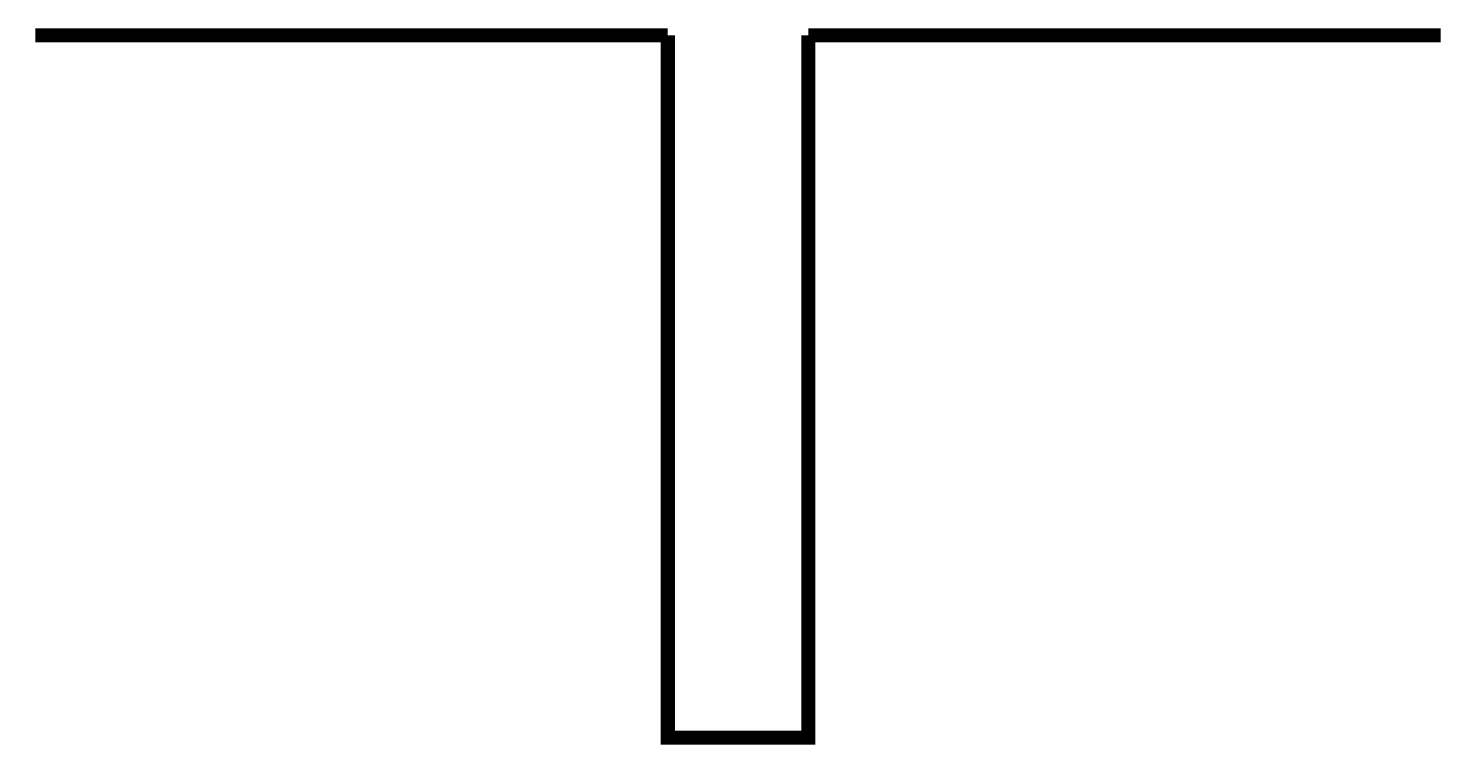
# Model space of a CAD drawing. Extents: x 2.9 to 13, y 1.5 to 6.6.
import ezdxf

# ---------------------------------------------------------------- set-up
doc = ezdxf.new("R2010")
doc.units = 0
doc.header["$MEASUREMENT"] = 0
doc.layers.get('0').update_dxf_attribs({"linetype": 'CONTINUOUS'})

msp = doc.modelspace()

# ---------------------------------------------------------------- linework, layer by layer
at = {"const_width": 0.1}
for points in [[(2.985, 6.509), (7.485, 6.509)], [(7.485, 6.509), (7.485, 1.509), (8.485, 1.509), (8.485, 6.509)], [(8.485, 6.509), (12.985, 6.509)]]:
    msp.add_lwpolyline(points, dxfattribs=at)

doc.saveas('drawing.dxf')
